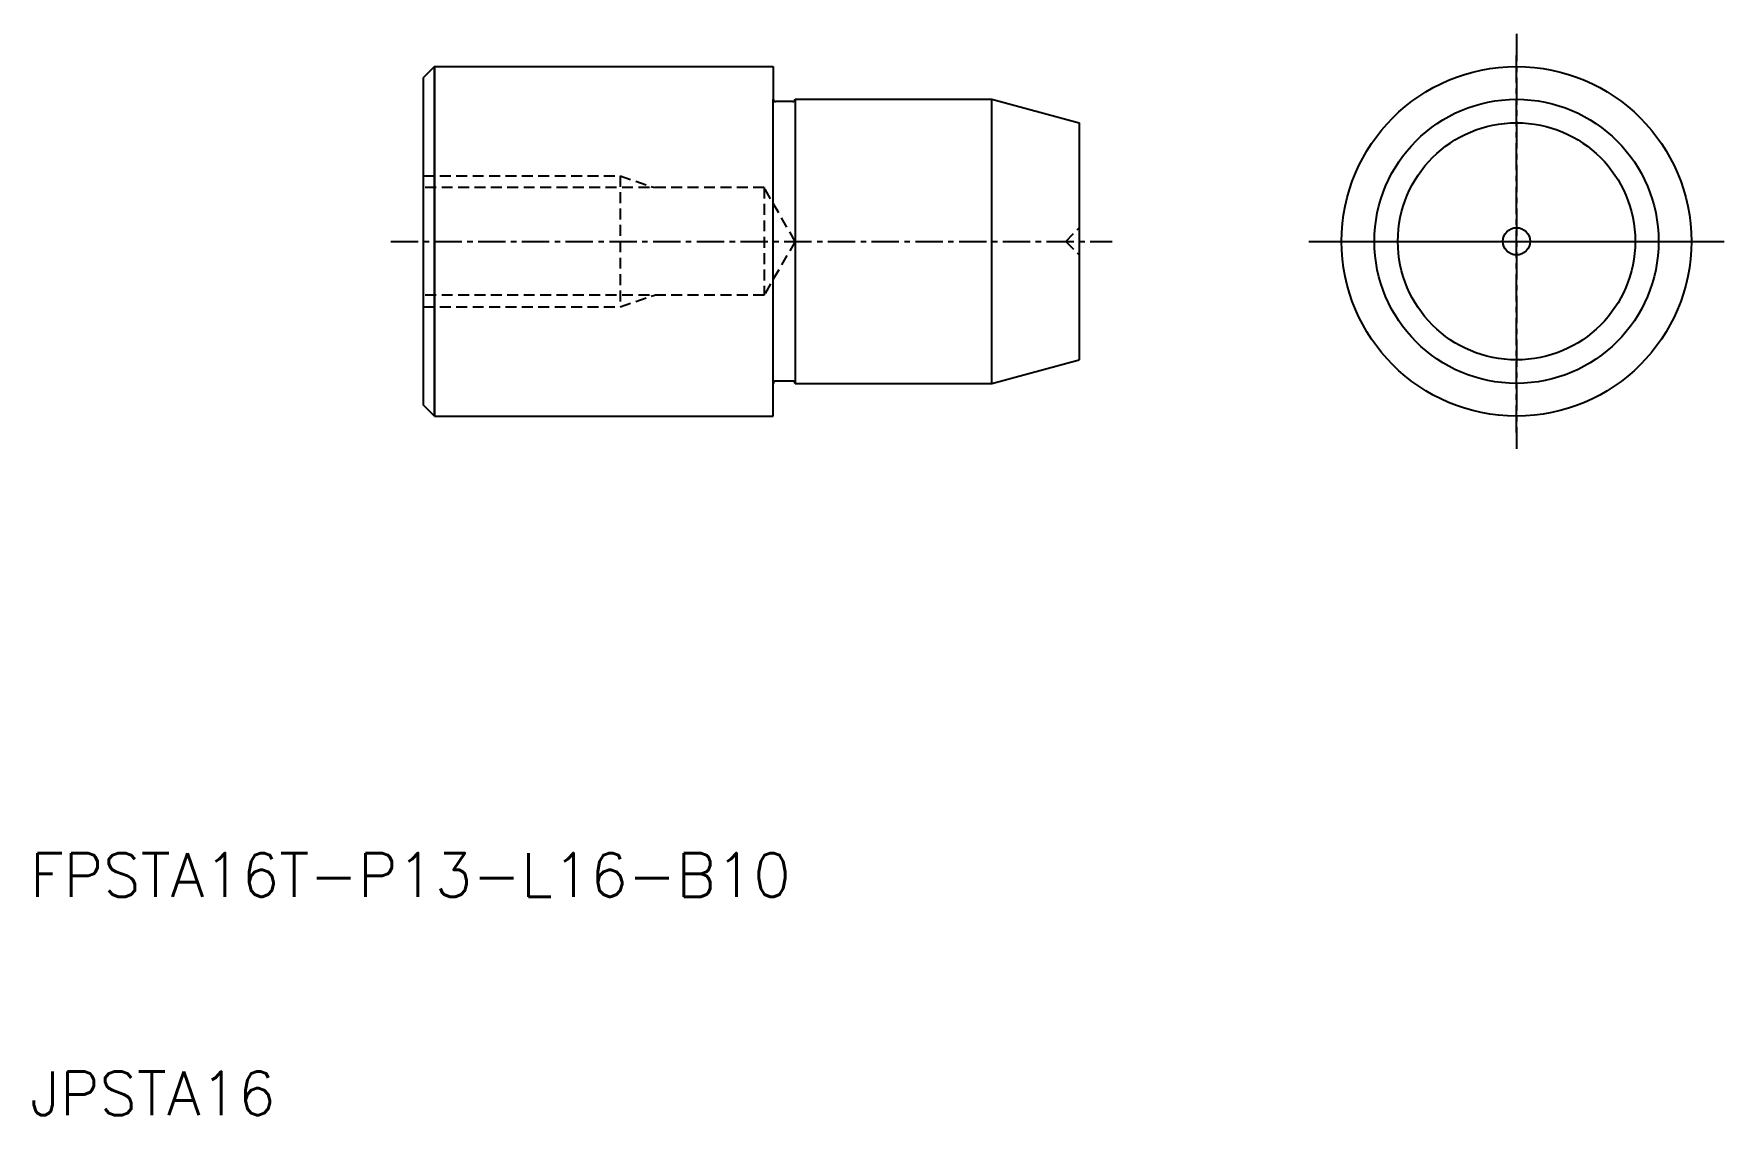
# Model space of a CAD drawing. Extents: x 10.2 to 87.5, y 10 to 59.5.
import ezdxf

# ---------------------------------------------------------------- set-up
doc = ezdxf.new("R2010")
doc.units = 0
doc.linetypes.add('CENTER', pattern=[2, 1.25, -0.25, 0.25, -0.25])
doc.linetypes.add('DASHED', pattern=[0.75, 0.5, -0.25])
doc.layers.get('0').update_dxf_attribs({"linetype": 'CONTINUOUS'})
doc.layers.add('CENTER', color=1, linetype='CENTER')
doc.styles.get("Standard").update_dxf_attribs({"font": 'txt.shx', "bigfont": 'extfont.shx'})

msp = doc.modelspace()

# ---------------------------------------------------------------- linework, layer by layer
at = {"color": 7, "linetype": 'CONTINUOUS'}
for p, q in [((28.5, 58), (28, 57.5)), ((28.5, 58), (28.5, 42)), ((28.5, 42), (28.5, 58)), ((28.5, 58), (44, 58)), ((44, 58), (44, 56.5)), ((28, 42.5), (28, 57.5)), ((44, 43.5), (44, 56.5)), ((45, 56.5), (45, 43.5)), ((45, 56.5), (54, 56.5)), ((54, 56.5), (58, 55.428)), ((54, 43.5), (54, 56.5)), ((44.9, 56.4), (44.1, 56.4)), ((58, 55.428), (58, 44.572)), ((54, 43.5), (58, 44.572)), ((44, 42), (44, 43.5)), ((44.9, 43.6), (44.1, 43.6)), ((45, 43.5), (54, 43.5)), ((28.5, 42), (28, 42.5)), ((28.5, 42), (44, 42))]:
    msp.add_line(p, q, dxfattribs=at)
at = {"color": 3, "linetype": 'DASHED'}
for p, q in [((28, 53), (37, 53)), ((37, 53), (37, 47)), ((37, 53), (38.563, 52.459)), ((43.581, 52.459), (28, 52.459)), ((45, 50), (43.581, 52.459)), ((43.581, 52.459), (43.581, 47.541)), ((57.375, 50), (58, 50.625)), ((45, 50), (43.581, 47.541)), ((57.375, 50), (58, 49.375)), ((43.581, 47.541), (28, 47.541)), ((37, 47), (38.563, 47.541)), ((28, 47), (37, 47))]:
    msp.add_line(p, q, dxfattribs=at)
at = {"color": 7, "linetype": 'CONTINUOUS'}
for radius in [8, 8, 6.5, 5.428, 0.625]:
    msp.add_circle((78, 50), radius, dxfattribs=at)
for centre, start, end in [((44.1, 56.5), 180, 270), ((44.9, 56.5), 270, 0), ((44.1, 43.5), 90, 180), ((44.9, 43.5), 0, 90)]:
    msp.add_arc(centre, 0.1, start, end, dxfattribs=at)
at = {"layer": 'CENTER', "color": 1, "linetype": 'CENTER'}
for p, q in [((78, 59.5), (78, 40.5)), ((78, 41.25), (78, 58.75)), ((26.5, 50), (59.5, 50)), ((68.5, 50), (87.5, 50)), ((69.25, 50), (86.75, 50))]:
    msp.add_line(p, q, dxfattribs=at)

# ---------------------------------------------------------------- texts
for s, p in [('FPSTA16T-P13-L16-B10', (10, 20)), ('JPSTA16', (10, 10))]:
    msp.add_text(s, height=2).set_placement(p)

doc.saveas('drawing.dxf')
